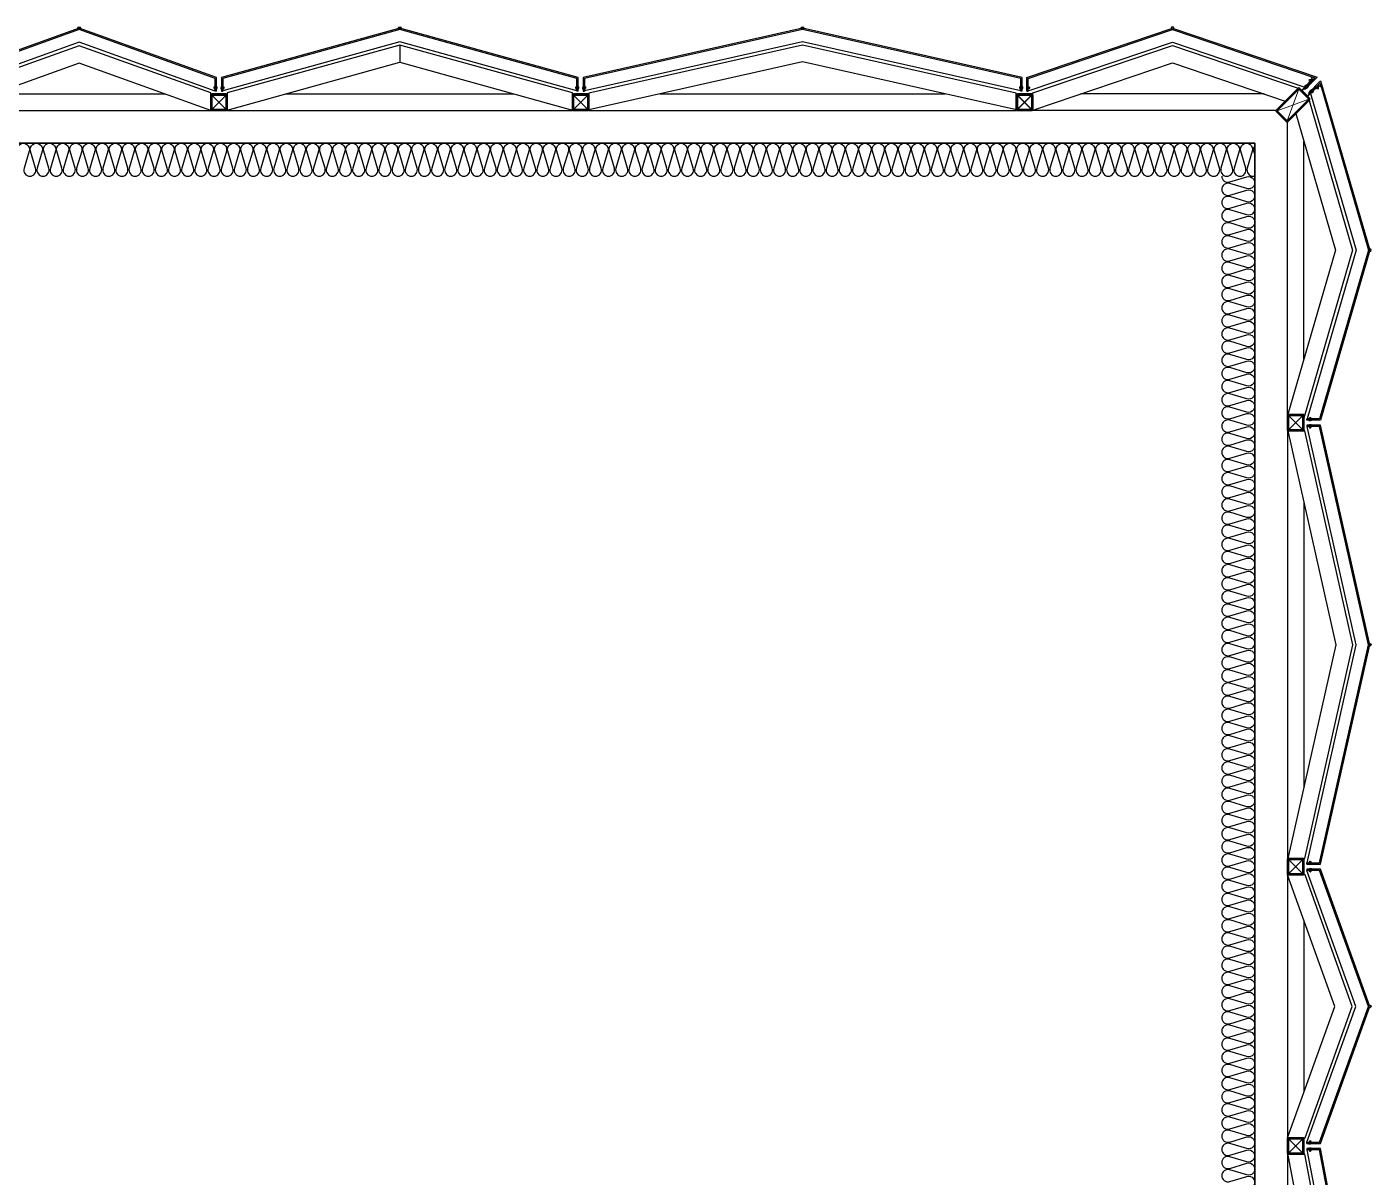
# Model space of a CAD drawing. Header units: millimetres. Extents: x -95754 to 177808, y 34455 to 150605.
# Drawn here: x 173720 to 177808, y 145961 to 149459 of the extents above; entities that cross this region are included whole.
import ezdxf

# ---------------------------------------------------------------- set-up
doc = ezdxf.new("R2010")
doc.units = ezdxf.units.MM
doc.header["$LTSCALE"] = 300
doc.linetypes.add('HID', pattern=[2.8, 1.8, -1])
for name, color, linetype in [('6FIN', 6, 'Continuous'), ('A-ELE', 7, 'Continuous'), ('A-하지철물', 55, 'Continuous'), ('alucobond', 4, 'Continuous'), ('ISL', 251, 'Continuous'), ('mold', 4, 'Continuous'), ('SHEET', 6, 'Continuous')]:
    doc.layers.add(name, color=color, linetype=linetype)
doc.layers.add('PIPE', color=3, linetype='Continuous', lineweight=5)

# ---------------------------------------------------------------- blocks, each defined once
blk = doc.blocks.new('EX-850-1')
at = {"layer": '6FIN', "elevation": 0}
for points in [[(3.2, 204.1), (46.8, 204.1, 0.414214), (50, 207.3), (50, 250.9, 0.414214), (46.8, 254.1), (3.2, 254.1, 0.414214), (0, 250.9), (0, 207.3, 0.414214)], [(896.8, 204.1), (853.2, 204.1, -0.414214), (850, 207.3), (850, 250.9, -0.414214), (853.2, 254.1), (896.8, 254.1, -0.414214), (900, 250.9), (900, 207.3, -0.414214)]]:
    blk.add_lwpolyline(points, format="xyb", close=True, dxfattribs=at)
at = {"layer": 'A-하지철물'}
for p, q in [((850, 254.1), (50, 254.1)), ((710.9, 204.1), (189.1, 204.1))]:
    blk.add_line(p, q, dxfattribs=at)
at = {"layer": 'A-하지철물', "elevation": 0}
for points in [[(49.9, 254.1), (450, 110.3), (850.1, 254.1)], [(50, 204.1), (50, 200.9), (450, 57.2), (850, 200.9), (850, 204.1)]]:
    blk.add_lwpolyline(points, dxfattribs=at)
at = {"layer": 'A-하지철물'}
blk.add_circle((450, 4.1), 4.07, dxfattribs=at)
at = {"layer": 'alucobond', "color": 251, "linetype": 'HID', "ltscale": 10}
for p, q in [((30.2, 185.1), (41.5, 185.1)), ((31.5, 182.4), (31.5, 187.8)), ((31.5, 186.6), (39.5, 186.6)), ((31.5, 183.6), (39.5, 183.6)), ((32, 189.3), (32.5, 189.3)), ((32, 180.9), (32.5, 180.9)), ((32.5, 180.9), (32.5, 189.3)), ((38, 182.7), (38, 187.4)), ((39.5, 182.7), (39.5, 187.4)), ((869.8, 185.1), (858.5, 185.1)), ((860.5, 182.7), (860.5, 187.4)), ((868.5, 186.6), (860.5, 186.6)), ((868.5, 183.6), (860.5, 183.6)), ((862, 182.7), (862, 187.4)), ((867.5, 180.9), (867.5, 189.3)), ((868, 189.3), (867.5, 189.3)), ((868, 180.9), (867.5, 180.9)), ((868.5, 182.4), (868.5, 187.8))]:
    blk.add_line(p, q, dxfattribs=at)
at = {"layer": 'alucobond'}
for p, q in [((32.5, 195.1), (36.5, 195.1)), ((867.5, 195.1), (863.5, 195.1))]:
    blk.add_line(p, q, dxfattribs=at)
at = {"layer": 'alucobond', "color": 251, "linetype": 'HID', "ltscale": 10}
for points in [[(32, 189.3), (31.5, 187.8)], [(32, 180.9), (31.5, 182.4)], [(868, 189.3), (868.5, 187.8)], [(868, 180.9), (868.5, 182.4)]]:
    blk.add_lwpolyline(points, dxfattribs=at)
at = {"layer": 'alucobond', "elevation": 0}
for points in [[(32.5, 195.1), (32.5, 154.1), (450, 4.1), (867.5, 154.1), (867.5, 195.1)], [(36.5, 195.1), (36.5, 156.9), (450, 8.3), (863.5, 156.9), (863.5, 195.1)]]:
    blk.add_lwpolyline(points, dxfattribs=at)
at = {"layer": 'alucobond', "color": 251, "linetype": 'HID', "ltscale": 10, "elevation": 0}
blk.add_lwpolyline([(36.5, 195.1), (450, 46.6), (863.5, 195.1)], dxfattribs=at)
at = {"layer": 'alucobond', "color": 251, "linetype": 'HID', "ltscale": 10}
for points in [[(39.5, 186.6, -0.666667), (39.5, 183.6, -1.5)], [(860.5, 186.6, 0.666667), (860.5, 183.6, 1.5)]]:
    blk.add_lwpolyline(points, format="xyb", dxfattribs=at)
for centre, start, end in [((38.7, 187.4), 0, 180), ((38.7, 182.7), 180, 0), ((861.3, 187.4), 0, 180), ((861.3, 182.7), 180, 0)]:
    blk.add_arc(centre, 0.75, start, end, dxfattribs=at)
at = {"layer": 'mold', "color": 4}
for points in [[(25, 204.1), (25, 202.6)], [(875, 204.1), (875, 202.6)]]:
    blk.add_lwpolyline(points, dxfattribs=at)
at = {"layer": 'SHEET', "color": 8}
for p, q in [((46.8, 250.9), (3.2, 207.3)), ((3.2, 250.9), (46.8, 207.3)), ((853.2, 250.9), (896.8, 207.3)), ((896.8, 250.9), (853.2, 207.3))]:
    blk.add_line(p, q, dxfattribs=at)
at = {"layer": 'SHEET', "color": 8, "elevation": 0}
for points in [[(3.2, 207.3), (46.8, 207.3), (46.8, 250.9), (3.2, 250.9)], [(896.8, 207.3), (853.2, 207.3), (853.2, 250.9), (896.8, 250.9)]]:
    blk.add_lwpolyline(points, close=True, dxfattribs=at)
blk = doc.blocks.new('EX-1100')
at = {"layer": '6FIN', "elevation": 0}
for points in [[(3.2, 204.1), (46.8, 204.1, 0.414214), (50, 207.3), (50, 250.9, 0.414214), (46.8, 254.1), (3.2, 254.1, 0.414214), (0, 250.9), (0, 207.3, 0.414214)], [(1146.8, 204.1), (1103.2, 204.1, -0.414214), (1100, 207.3), (1100, 250.9, -0.414214), (1103.2, 254.1), (1146.8, 254.1, -0.414214), (1150, 250.9), (1150, 207.3, -0.414214)]]:
    blk.add_lwpolyline(points, format="xyb", close=True, dxfattribs=at)
at = {"layer": 'A-하지철물'}
for p, q in [((1100, 254.1), (50, 254.1)), ((923.1, 204.1), (226.9, 204.1)), ((575, 55.9), (575, 107.8))]:
    blk.add_line(p, q, dxfattribs=at)
at = {"layer": 'A-하지철물', "elevation": 0}
blk.add_lwpolyline([(1100, 201.1), (1100, 253), (575, 107.8), (50, 253), (50, 201.1), (575, 55.9)], close=True, dxfattribs=at)
at = {"layer": 'A-하지철물'}
blk.add_circle((575, 4.1), 4.07, dxfattribs=at)
at = {"layer": 'alucobond', "color": 251, "linetype": 'HID', "ltscale": 10}
for p, q in [((30.2, 185.1), (41.5, 185.1)), ((31.5, 182.4), (31.5, 187.8)), ((31.5, 186.6), (39.5, 186.6)), ((31.5, 183.6), (39.5, 183.6)), ((32, 189.3), (32.5, 189.3)), ((32, 180.9), (32.5, 180.9)), ((32.5, 180.9), (32.5, 189.3)), ((38, 182.7), (38, 187.4)), ((39.5, 182.7), (39.5, 187.4)), ((1119.8, 185.1), (1108.5, 185.1)), ((1110.5, 182.7), (1110.5, 187.4)), ((1118.5, 186.6), (1110.5, 186.6)), ((1118.5, 183.6), (1110.5, 183.6)), ((1112, 182.7), (1112, 187.4)), ((1117.5, 180.9), (1117.5, 189.3)), ((1118, 189.3), (1117.5, 189.3)), ((1118, 180.9), (1117.5, 180.9)), ((1118.5, 182.4), (1118.5, 187.8))]:
    blk.add_line(p, q, dxfattribs=at)
at = {"layer": 'alucobond'}
for p, q in [((32.5, 195.1), (36.5, 195.1)), ((1117.5, 195.1), (1113.5, 195.1))]:
    blk.add_line(p, q, dxfattribs=at)
at = {"layer": 'alucobond', "color": 251, "linetype": 'HID', "ltscale": 10, "elevation": 0}
for points in [[(32, 189.3), (31.5, 187.8)], [(32, 180.9), (31.5, 182.4)], [(36.5, 194.5), (575, 45.6), (1113.5, 194.5)], [(1118, 189.3), (1118.5, 187.8)], [(1118, 180.9), (1118.5, 182.4)]]:
    blk.add_lwpolyline(points, dxfattribs=at)
at = {"layer": 'alucobond', "elevation": 0}
for points in [[(32.5, 195.1), (32.5, 154.1), (575, 4.1), (1117.5, 154.1), (1117.5, 195.1)], [(36.5, 195.1), (36.5, 157.1), (575, 8.2), (1113.5, 157.1), (1113.5, 195.1)], [(1113.5, 195.1), (1113.5, 157.2)]]:
    blk.add_lwpolyline(points, dxfattribs=at)
at = {"layer": 'alucobond', "color": 251, "linetype": 'HID', "ltscale": 10, "elevation": 0}
for points in [[(39.5, 186.6, -0.666667), (39.5, 183.6, -1.5)], [(1110.5, 186.6, 0.666667), (1110.5, 183.6, 1.5)]]:
    blk.add_lwpolyline(points, format="xyb", dxfattribs=at)
at = {"layer": 'alucobond', "color": 251, "linetype": 'HID', "ltscale": 10}
for centre, start, end in [((38.7, 187.4), 0, 180), ((38.7, 182.7), 180, 0), ((1111.3, 187.4), 0, 180), ((1111.3, 182.7), 180, 0)]:
    blk.add_arc(centre, 0.75, start, end, dxfattribs=at)
at = {"layer": 'mold', "color": 4, "elevation": 0}
for points in [[(25, 204.1), (25, 202.6)], [(1125, 204.1), (1125, 202.6)]]:
    blk.add_lwpolyline(points, dxfattribs=at)
at = {"layer": 'SHEET', "color": 8}
for p, q in [((46.8, 250.9), (3.2, 207.3)), ((3.2, 250.9), (46.8, 207.3)), ((1103.2, 250.9), (1146.8, 207.3)), ((1146.8, 250.9), (1103.2, 207.3))]:
    blk.add_line(p, q, dxfattribs=at)
at = {"layer": 'SHEET', "color": 8, "elevation": 0}
for points in [[(3.2, 207.3), (46.8, 207.3), (46.8, 250.9), (3.2, 250.9)], [(1146.8, 207.3), (1103.2, 207.3), (1103.2, 250.9), (1146.8, 250.9)]]:
    blk.add_lwpolyline(points, close=True, dxfattribs=at)
blk = doc.blocks.new('EX-1350')
at = {"layer": '6FIN', "elevation": 0}
for points in [[(3.2, 204.1), (46.8, 204.1, 0.414214), (50, 207.3), (50, 250.9, 0.414214), (46.8, 254.1), (3.2, 254.1, 0.414214), (0, 250.9), (0, 207.3, 0.414214)], [(1396.8, 204.1), (1353.2, 204.1, -0.414214), (1350, 207.3), (1350, 250.9, -0.414214), (1353.2, 254.1), (1396.8, 254.1, -0.414214), (1400, 250.9), (1400, 207.3, -0.414214)]]:
    blk.add_lwpolyline(points, format="xyb", close=True, dxfattribs=at)
at = {"layer": 'A-하지철물'}
for p, q in [((1350, 254.1), (50, 254.1)), ((1133.9, 204.1), (266.1, 204.1))]:
    blk.add_line(p, q, dxfattribs=at)
at = {"layer": 'A-하지철물', "elevation": 0}
for points in [[(49.7, 252.7), (700, 106.6), (1350.3, 252.7)], [(50, 254.1), (50, 201.4), (700, 55.3), (1350, 201.4), (1350, 254.1)]]:
    blk.add_lwpolyline(points, dxfattribs=at)
at = {"layer": 'A-하지철물'}
blk.add_circle((700, 4.1), 4.07, dxfattribs=at)
at = {"layer": 'alucobond', "color": 251, "linetype": 'HID', "ltscale": 10}
for p, q in [((30.2, 185.1), (41.5, 185.1)), ((31.5, 182.4), (31.5, 187.8)), ((31.5, 186.6), (39.5, 186.6)), ((31.5, 183.6), (39.5, 183.6)), ((32, 189.3), (32.5, 189.3)), ((32, 180.9), (32.5, 180.9)), ((32.5, 180.9), (32.5, 189.3)), ((38, 182.7), (38, 187.4)), ((39.5, 182.7), (39.5, 187.4)), ((1369.8, 185.1), (1358.5, 185.1)), ((1360.5, 182.7), (1360.5, 187.4)), ((1368.5, 186.6), (1360.5, 186.6)), ((1368.5, 183.6), (1360.5, 183.6)), ((1362, 182.7), (1362, 187.4)), ((1367.5, 180.9), (1367.5, 189.3)), ((1368, 189.3), (1367.5, 189.3)), ((1368, 180.9), (1367.5, 180.9)), ((1368.5, 182.4), (1368.5, 187.8))]:
    blk.add_line(p, q, dxfattribs=at)
at = {"layer": 'alucobond'}
for p, q in [((32.5, 195.1), (36.5, 195.1)), ((1367.5, 195.1), (1363.5, 195.1))]:
    blk.add_line(p, q, dxfattribs=at)
at = {"layer": 'alucobond', "color": 251, "linetype": 'HID', "ltscale": 10, "elevation": 0}
for points in [[(32, 189.3), (31.5, 187.8)], [(32, 180.9), (31.5, 182.4)], [(36.5, 194.2), (700, 45.1), (1363.5, 194.2)], [(1368, 189.3), (1368.5, 187.8)], [(1368, 180.9), (1368.5, 182.4)]]:
    blk.add_lwpolyline(points, dxfattribs=at)
at = {"layer": 'alucobond', "elevation": 0}
for points in [[(32.5, 195.1), (32.5, 154.1), (700, 4.1), (1367.5, 154.1), (1367.5, 195.1)], [(36.5, 195.1), (36.5, 157.3), (700, 8.2), (1363.5, 157.3), (1363.5, 195.1)]]:
    blk.add_lwpolyline(points, dxfattribs=at)
at = {"layer": 'alucobond', "color": 251, "linetype": 'HID', "ltscale": 10, "elevation": 0}
for points in [[(39.5, 186.6, -0.666667), (39.5, 183.6, -1.5)], [(1360.5, 186.6, 0.666667), (1360.5, 183.6, 1.5)]]:
    blk.add_lwpolyline(points, format="xyb", dxfattribs=at)
at = {"layer": 'alucobond', "color": 251, "linetype": 'HID', "ltscale": 10}
for centre, start, end in [((38.7, 187.4), 0, 180), ((38.7, 182.7), 180, 0), ((1361.3, 187.4), 0, 180), ((1361.3, 182.7), 180, 0)]:
    blk.add_arc(centre, 0.75, start, end, dxfattribs=at)
at = {"layer": 'mold', "color": 4, "elevation": 0}
for points in [[(25, 204.1), (25, 202.6)], [(1375, 204.1), (1375, 202.6)]]:
    blk.add_lwpolyline(points, dxfattribs=at)
at = {"layer": 'SHEET', "color": 8}
for p, q in [((46.8, 250.9), (3.2, 207.3)), ((3.2, 250.9), (46.8, 207.3)), ((1353.2, 250.9), (1396.8, 207.3)), ((1396.8, 250.9), (1353.2, 207.3))]:
    blk.add_line(p, q, dxfattribs=at)
at = {"layer": 'SHEET', "color": 8, "elevation": 0}
for points in [[(3.2, 207.3), (46.8, 207.3), (46.8, 250.9), (3.2, 250.9)], [(1396.8, 207.3), (1353.2, 207.3), (1353.2, 250.9), (1396.8, 250.9)]]:
    blk.add_lwpolyline(points, close=True, dxfattribs=at)
blk = doc.blocks.new('EX-1600')
at = {"layer": '6FIN', "elevation": 0}
for points in [[(3.2, 204.1), (46.8, 204.1, 0.414214), (50, 207.3), (50, 250.9, 0.414214), (46.8, 254.1), (3.2, 254.1, 0.414214), (0, 250.9), (0, 207.3, 0.414214)], [(1646.8, 204.1), (1603.2, 204.1, -0.414214), (1600, 207.3), (1600, 250.9, -0.414214), (1603.2, 254.1), (1646.8, 254.1, -0.414214), (1650, 250.9), (1650, 207.3, -0.414214)]]:
    blk.add_lwpolyline(points, format="xyb", close=True, dxfattribs=at)
at = {"layer": 'A-하지철물'}
for p, q in [((1600, 254.1), (50, 254.1)), ((1344, 204.1), (306, 204.1))]:
    blk.add_line(p, q, dxfattribs=at)
at = {"layer": 'A-하지철물', "elevation": 0}
for points in [[(41.9, 254.1), (825, 105.8), (1608.1, 254.1)], [(50, 204.1), (50, 201.6), (825, 55), (1600, 201.6), (1600, 204.1)]]:
    blk.add_lwpolyline(points, dxfattribs=at)
at = {"layer": 'A-하지철물'}
blk.add_circle((825, 4.1), 4.07, dxfattribs=at)
at = {"layer": 'alucobond', "color": 251, "linetype": 'HID', "ltscale": 10}
for p, q in [((30.2, 185.1), (41.5, 185.1)), ((31.5, 182.4), (31.5, 187.8)), ((31.5, 186.6), (39.5, 186.6)), ((31.5, 183.6), (39.5, 183.6)), ((32, 189.3), (32.5, 189.3)), ((32, 180.9), (32.5, 180.9)), ((32.5, 180.9), (32.5, 189.3)), ((38, 182.7), (38, 187.4)), ((39.5, 182.7), (39.5, 187.4)), ((1619.8, 185.1), (1608.5, 185.1)), ((1610.5, 182.7), (1610.5, 187.4)), ((1618.5, 186.6), (1610.5, 186.6)), ((1618.5, 183.6), (1610.5, 183.6)), ((1612, 182.7), (1612, 187.4)), ((1617.5, 180.9), (1617.5, 189.3)), ((1618, 189.3), (1617.5, 189.3)), ((1618, 180.9), (1617.5, 180.9)), ((1618.5, 182.4), (1618.5, 187.8))]:
    blk.add_line(p, q, dxfattribs=at)
at = {"layer": 'alucobond'}
for p, q in [((32.5, 195.1), (36.5, 195.1)), ((1617.5, 195.1), (1613.5, 195.1))]:
    blk.add_line(p, q, dxfattribs=at)
at = {"layer": 'alucobond', "color": 251, "linetype": 'HID', "ltscale": 10}
for points in [[(32, 189.3), (31.5, 187.8)], [(32, 180.9), (31.5, 182.4)]]:
    blk.add_lwpolyline(points, dxfattribs=at)
at = {"layer": 'alucobond', "elevation": 0}
for points in [[(32.5, 195.1), (32.5, 154.1), (825, 4.1), (1617.5, 154.1), (1617.5, 195.1)], [(36.5, 195.1), (36.5, 157.4), (825, 8.1), (1613.5, 157.4), (1613.5, 195.1)]]:
    blk.add_lwpolyline(points, dxfattribs=at)
at = {"layer": 'alucobond', "color": 251, "linetype": 'HID', "ltscale": 10, "elevation": 0}
for points in [[(36.5, 194), (825, 44.8), (1613.5, 194)], [(1618, 189.3), (1618.5, 187.8)], [(1618, 180.9), (1618.5, 182.4)]]:
    blk.add_lwpolyline(points, dxfattribs=at)
at = {"layer": 'alucobond', "color": 251, "linetype": 'HID', "ltscale": 10}
blk.add_lwpolyline([(39.5, 186.6, -0.666667), (39.5, 183.6, -1.5)], format="xyb", dxfattribs=at)
at = {"layer": 'alucobond', "color": 251, "linetype": 'HID', "ltscale": 10, "elevation": 0}
blk.add_lwpolyline([(1610.5, 186.6, 0.666667), (1610.5, 183.6, 1.5)], format="xyb", dxfattribs=at)
at = {"layer": 'alucobond', "color": 251, "linetype": 'HID', "ltscale": 10}
for centre, start, end in [((38.7, 187.4), 0, 180), ((38.7, 182.7), 180, 0), ((1611.3, 187.4), 0, 180), ((1611.3, 182.7), 180, 0)]:
    blk.add_arc(centre, 0.75, start, end, dxfattribs=at)
at = {"layer": 'mold', "color": 4}
blk.add_lwpolyline([(25, 204.1), (25, 202.6)], dxfattribs=at)
at = {"layer": 'mold', "color": 4, "elevation": 0}
blk.add_lwpolyline([(1625, 204.1), (1625, 202.6)], dxfattribs=at)
at = {"layer": 'SHEET', "color": 8}
for p, q in [((46.8, 250.9), (3.2, 207.3)), ((3.2, 250.9), (46.8, 207.3)), ((1603.2, 250.9), (1646.8, 207.3)), ((1646.8, 250.9), (1603.2, 207.3))]:
    blk.add_line(p, q, dxfattribs=at)
at = {"layer": 'SHEET', "color": 8, "elevation": 0}
for points in [[(3.2, 207.3), (46.8, 207.3), (46.8, 250.9), (3.2, 250.9)], [(1646.8, 207.3), (1603.2, 207.3), (1603.2, 250.9), (1646.8, 250.9)]]:
    blk.add_lwpolyline(points, close=True, dxfattribs=at)
blk = doc.blocks.new('A$C604a228c')
at = {"layer": '6FIN', "elevation": 0}
for points in [[(186.8, 1011.4), (217.6, 1042.3, -0.414214), (222.2, 1042.3), (288.4, 976.1, -0.414214), (288.4, 971.5), (257.5, 940.7, -0.414214), (253, 940.7), (186.8, 1006.9, -0.414214)], [(1075.9, 1025), (1032.3, 1025, 0.414214), (1029.1, 1021.8), (1029.1, 978.2, 0.414214), (1032.3, 975), (1075.9, 975, 0.414214), (1079.1, 978.2), (1079.1, 1021.8, 0.414214)], [(204.1, 3.2), (204.1, 46.8, -0.414214), (207.3, 50), (250.9, 50, -0.414214), (254.1, 46.8), (254.1, 3.2, -0.414214), (250.9, 0), (207.3, 0, -0.414214)]]:
    blk.add_lwpolyline(points, format="xyb", close=True, dxfattribs=at)
at = {"layer": 'A-하지철물'}
for p, q in [((325.6, 1025), (882.6, 1025)), ((289.1, 975), (1029.1, 975)), ((254.1, 50), (254.1, 940)), ((204.1, 219.2), (204.1, 880.8))]:
    blk.add_line(p, q, dxfattribs=at)
at = {"layer": 'A-하지철물', "elevation": 0}
for points in [[(1029.1, 1025), (1029.1, 1028.1), (604.1, 1172.2), (221.8, 1042.6)], [(1022.3, 977.6), (604.1, 1119.4), (261.2, 1003.2)], [(188.2, 1005.5), (56.1, 550), (204.2, 39.3)], [(228.5, 965.2), (108.2, 550), (254.1, 46.7)]]:
    blk.add_lwpolyline(points, dxfattribs=at)
at = {"layer": 'A-하지철물'}
for centre in [(604.1, 1225), (4.1, 550)]:
    blk.add_circle(centre, 4.07, dxfattribs=at)
at = {"layer": 'alucobond', "color": 251, "linetype": 'HID', "ltscale": 10}
for p, q in [((180.9, 1068), (180.9, 1067.5)), ((180.9, 1067.5), (189.3, 1067.5)), ((182.4, 1068.5), (187.8, 1068.5)), ((183.6, 1068.5), (183.6, 1060.5)), ((185.1, 1069.8), (185.1, 1058.5)), ((186.6, 1068.5), (186.6, 1060.5)), ((189.3, 1068), (189.3, 1067.5)), ((159.3, 1044), (170.6, 1044)), ((160.6, 1046.7), (160.6, 1041.3)), ((160.6, 1045.5), (168.6, 1045.5)), ((160.6, 1042.5), (168.6, 1042.5)), ((161.1, 1048.2), (161.6, 1048.2)), ((161.1, 1039.8), (161.6, 1039.8)), ((161.6, 1048.2), (161.6, 1039.8)), ((167.1, 1046.4), (167.1, 1041.6)), ((168.6, 1046.4), (168.6, 1041.6)), ((176.9, 1031.7), (180.2, 1028.4)), ((185.1, 1036.6), (177.1, 1028.6)), ((183.1, 1036.7), (177.5, 1031.1)), ((177.9, 1032.8), (181.3, 1029.4)), ((185.3, 1034.6), (179.6, 1029)), ((180.9, 1038.3), (180.5, 1037.9)), ((180.5, 1037.9), (186.5, 1032)), ((182.3, 1037.6), (186.1, 1033.8)), ((182.7, 1062), (187.4, 1062)), ((182.7, 1060.5), (187.4, 1060.5)), ((186.8, 1032.4), (186.5, 1032)), ((190.8, 1048.2), (191.1, 1048.6)), ((191.1, 1048.6), (197.1, 1042.6)), ((191.5, 1046.8), (195.3, 1043)), ((192.3, 1045.9), (198, 1051.6)), ((192.5, 1044), (200.5, 1052)), ((194.4, 1043.8), (200.1, 1049.5)), ((196.3, 1051.1), (199.7, 1047.8)), ((196.7, 1042.3), (197.1, 1042.6)), ((197.4, 1052.2), (200.7, 1048.9)), ((1048.9, 1044), (1037.5, 1044)), ((1039.6, 1046.4), (1039.6, 1041.6)), ((1047.6, 1045.5), (1039.6, 1045.5)), ((1047.6, 1042.5), (1039.6, 1042.5)), ((1041.1, 1046.4), (1041.1, 1041.6)), ((1046.6, 1048.2), (1046.6, 1039.8)), ((1047.1, 1048.2), (1046.6, 1048.2)), ((1047.1, 1039.8), (1046.6, 1039.8)), ((1047.6, 1046.7), (1047.6, 1041.3)), ((185.1, 30.2), (185.1, 41.5)), ((180.9, 32.5), (189.3, 32.5)), ((180.9, 32), (180.9, 32.5)), ((182.4, 31.5), (187.8, 31.5)), ((182.7, 39.5), (187.4, 39.5)), ((182.7, 38), (187.4, 38)), ((183.6, 31.5), (183.6, 39.5)), ((186.6, 31.5), (186.6, 39.5)), ((189.3, 32), (189.3, 32.5))]:
    blk.add_line(p, q, dxfattribs=at)
at = {"layer": 'alucobond'}
for p, q in [((190.3, 1027.5), (187.8, 1025)), ((201.6, 1038.8), (204, 1041.3)), ((1046.6, 1033.9), (1042.6, 1033.9)), ((195.1, 32.5), (195.1, 36.5))]:
    blk.add_line(p, q, dxfattribs=at)
at = {"layer": 'alucobond', "elevation": 0}
for points in [[(1046.6, 1033.9), (1046.6, 1075), (604.1, 1225), (163.9, 1075.8), (201.2, 1038.5)], [(1042.6, 1033.9), (1042.6, 1072.1), (604.1, 1220.8), (171.3, 1074.1), (204, 1041.3)], [(190.6, 1027.9), (153.4, 1065.1), (4.1, 550), (154.1, 32.5), (195.1, 32.5)], [(187.8, 1025), (155.3, 1057.5), (8.2, 550), (157.1, 36.5), (195.1, 36.5)]]:
    blk.add_lwpolyline(points, dxfattribs=at)
at = {"layer": 'alucobond', "color": 251, "linetype": 'HID', "ltscale": 10, "elevation": 0}
for points in [[(1042.6, 1034.1), (604.1, 1182.8), (201.2, 1046.2)], [(180.9, 1068), (182.4, 1068.5)], [(189.3, 1068), (187.8, 1068.5)], [(183.9, 1026.8), (45.7, 550), (194.6, 36.5)], [(161.1, 1048.2), (160.6, 1046.7)], [(161.1, 1039.8), (160.6, 1041.3)], [(180.9, 1038.3), (182.3, 1037.6)], [(186.8, 1032.4), (186.1, 1033.8)], [(190.8, 1048.2), (191.5, 1046.8)], [(196.7, 1042.3), (195.3, 1043)], [(1047.1, 1048.2), (1047.6, 1046.7)], [(1047.1, 1039.8), (1047.6, 1041.3)], [(180.9, 32), (182.4, 31.5)], [(189.3, 32), (187.8, 31.5)]]:
    blk.add_lwpolyline(points, dxfattribs=at)
at = {"layer": 'alucobond', "elevation": 0}
for points in [[(202.2, 1026.8), (201.2, 1027.9), (209.3, 1036), (177, 1068.3), (180.8, 1076.4), (182.2, 1075.8), (178.8, 1068.7), (211.4, 1036)], [(202.2, 1026.8), (201.2, 1027.9), (193, 1019.8), (160.7, 1052.1), (153.4, 1048.6), (154, 1047.2), (160.4, 1050.3), (193, 1017.6)]]:
    blk.add_lwpolyline(points, close=True, dxfattribs=at)
at = {"layer": 'alucobond', "color": 251, "linetype": 'HID', "ltscale": 10, "elevation": 0}
for points in [[(168.6, 1042.5, 0.666667), (168.6, 1045.5, 1.5)], [(179.6, 1029, -0.666667), (177.5, 1031.1, -1.5)], [(186.6, 1060.5, -0.666667), (183.6, 1060.5, -1.5)], [(200.1, 1049.5, 0.666667), (198, 1051.6, 1.5)], [(1039.6, 1042.5, -0.666667), (1039.6, 1045.5, -1.5)], [(186.6, 39.5, 0.666667), (183.6, 39.5, 1.5)]]:
    blk.add_lwpolyline(points, format="xyb", dxfattribs=at)
at = {"layer": 'alucobond', "color": 251, "linetype": 'HID', "ltscale": 10}
for centre, start, end in [((167.8, 1046.4), 0, 180), ((167.8, 1041.6), 180, 0), ((177.4, 1032.2), 45, 225), ((180.7, 1028.9), 225, 45), ((182.7, 1061.3), 90, 270), ((187.4, 1061.3), 270, 90), ((196.8, 1051.7), 45, 225), ((200.2, 1048.3), 225, 45), ((1040.3, 1046.4), 0, 180), ((1040.3, 1041.6), 180, 0), ((182.7, 38.7), 90, 270), ((187.4, 38.7), 270, 90)]:
    blk.add_arc(centre, 0.75, start, end, dxfattribs=at)
at = {"layer": 'mold', "color": 4, "elevation": 0}
for points in [[(1054.1, 1025), (1054.1, 1026.5)], [(204.1, 25), (202.6, 25)]]:
    blk.add_lwpolyline(points, dxfattribs=at)
at = {"layer": 'PIPE', "color": 1}
for p, q in [((217.6, 1042.3), (219.9, 1044.5)), ((222.2, 1042.3), (219.9, 1044.5)), ((255.3, 943), (219.9, 1040)), ((255.3, 943), (219.9, 1040)), ((286.1, 973.8), (189.1, 1009.2)), ((286.1, 973.8), (189.1, 1009.2))]:
    blk.add_line(p, q, dxfattribs=at)
at = {"layer": 'PIPE', "elevation": 0}
blk.add_lwpolyline([(217.6, 1042.3), (186.8, 1011.4, 0.414214), (186.8, 1006.9), (253, 940.7, 0.414214), (257.5, 940.7), (288.4, 971.5, 0.414214), (288.4, 976.1), (222.2, 1042.3, 0.414214)], format="xyb", close=True, dxfattribs=at)
blk.add_lwpolyline([(219.9, 1040), (189.1, 1009.2), (255.3, 943), (286.1, 973.8)], close=True, dxfattribs=at)
at = {"layer": 'SHEET', "color": 8}
for p, q in [((1032.3, 978.2), (1075.9, 1021.8)), ((1075.9, 978.2), (1032.3, 1021.8)), ((250.9, 46.8), (207.3, 3.2)), ((250.9, 3.2), (207.3, 46.8))]:
    blk.add_line(p, q, dxfattribs=at)
at = {"layer": 'SHEET', "color": 8, "elevation": 0}
for points in [[(189.1, 1009.2), (219.9, 1040), (286.1, 973.8), (255.3, 943)], [(1075.9, 1021.8), (1032.3, 1021.8), (1032.3, 978.2), (1075.9, 978.2)], [(207.3, 3.2), (207.3, 46.8), (250.9, 46.8), (250.9, 3.2)]]:
    blk.add_lwpolyline(points, close=True, dxfattribs=at)

msp = doc.modelspace()

# ---------------------------------------------------------------- linework, layer by layer
at = {"layer": 'ISL', "elevation": 0}
for points in [[(169928.6, 149105), (177453.6, 149105), (177453.6, 143385)], [(177453.6, 143385), (177453.6, 149105), (169928.6, 149105)]]:
    msp.add_lwpolyline(points, dxfattribs=at)
for points in [[(173691, 149080.8, -1.372593), (173726.3, 149080.8), (173711, 149029.3, 0.509267), (173728.6, 149005, 0.509267), (173746.3, 149029.3), (173731, 149080.8, -1.372593), (173766.3, 149080.8), (173751, 149029.3, 0.509267), (173768.6, 149005, 0.509267), (173786.3, 149029.3), (173771, 149080.8, -1.372593), (173806.3, 149080.8), (173791, 149029.3, 0.509267), (173808.6, 149005, 0.509267), (173826.3, 149029.3), (173811, 149080.8, -1.372593), (173846.3, 149080.8), (173831, 149029.3, 0.509267), (173848.6, 149005, 0.509267), (173866.3, 149029.3), (173851, 149080.8, -1.372593), (173886.3, 149080.8), (173871, 149029.3, 0.509267), (173888.6, 149005, 0.509267), (173906.3, 149029.3), (173891, 149080.8, -1.372593), (173926.3, 149080.8), (173911, 149029.3, 0.509267), (173928.6, 149005, 0.509267), (173946.3, 149029.3), (173931, 149080.8, -1.372593), (173966.3, 149080.8), (173951, 149029.3, 0.509267), (173968.6, 149005, 0.509267), (173986.3, 149029.3), (173971, 149080.8, -1.372593), (174006.3, 149080.8), (173991, 149029.3, 0.509267), (174008.6, 149005, 0.509267), (174026.3, 149029.3), (174011, 149080.8, -1.372593), (174046.3, 149080.8), (174031, 149029.3, 0.509267), (174048.6, 149005, 0.509267), (174066.3, 149029.3), (174051, 149080.8, -1.372593), (174086.3, 149080.8), (174071, 149029.3, 0.509267), (174088.6, 149005, 0.509267), (174106.3, 149029.3), (174091, 149080.8, -1.372593), (174126.3, 149080.8), (174111, 149029.3, 0.509267), (174128.6, 149005, 0.509267), (174146.3, 149029.3), (174131, 149080.8, -1.372593), (174166.3, 149080.8), (174151, 149029.3, 0.509267), (174168.6, 149005, 0.509267), (174186.3, 149029.3), (174171, 149080.8, -1.372593), (174206.3, 149080.8), (174191, 149029.3, 0.509267), (174208.6, 149005, 0.509267), (174226.3, 149029.3), (174211, 149080.8, -1.372593), (174246.3, 149080.8), (174231, 149029.3, 0.509267), (174248.6, 149005, 0.509267), (174266.3, 149029.3), (174251, 149080.8, -1.372593), (174286.3, 149080.8), (174271, 149029.3, 0.509267), (174288.6, 149005, 0.509267), (174306.3, 149029.3), (174291, 149080.8, -1.372593), (174326.3, 149080.8), (174311, 149029.3, 0.509267), (174328.6, 149005, 0.509267), (174346.3, 149029.3), (174331, 149080.8, -1.372593), (174366.3, 149080.8), (174351, 149029.3, 0.509267), (174368.6, 149005, 0.509267), (174386.3, 149029.3), (174371, 149080.8, -1.372593), (174406.3, 149080.8), (174391, 149029.3, 0.509267), (174408.6, 149005, 0.509267), (174426.3, 149029.3), (174411, 149080.8, -1.372593), (174446.3, 149080.8), (174431, 149029.3, 0.509267), (174448.6, 149005, 0.509267), (174466.3, 149029.3), (174451, 149080.8, -1.372593), (174486.3, 149080.8), (174471, 149029.3, 0.509267), (174488.6, 149005, 0.509267), (174506.3, 149029.3), (174491, 149080.8, -1.372593), (174526.3, 149080.8), (174511, 149029.3, 0.509267), (174528.6, 149005, 0.509267), (174546.3, 149029.3), (174531, 149080.8, -1.372593), (174566.3, 149080.8), (174551, 149029.3, 0.509267), (174568.6, 149005, 0.509267), (174586.3, 149029.3), (174571, 149080.8, -1.372593), (174606.3, 149080.8), (174591, 149029.3, 0.509267), (174608.6, 149005, 0.509267), (174626.3, 149029.3), (174611, 149080.8, -1.372593), (174646.3, 149080.8), (174631, 149029.3, 0.509267), (174648.6, 149005, 0.509267), (174666.3, 149029.3), (174651, 149080.8, -1.372593), (174686.3, 149080.8), (174671, 149029.3, 0.509267), (174688.6, 149005, 0.509267), (174706.3, 149029.3), (174691, 149080.8, -1.372593), (174726.3, 149080.8), (174711, 149029.3, 0.509267), (174728.6, 149005, 0.509267), (174746.3, 149029.3), (174731, 149080.8, -1.372593), (174766.3, 149080.8), (174751, 149029.3, 0.509267), (174768.6, 149005, 0.509267), (174786.3, 149029.3), (174771, 149080.8, -1.372593), (174806.3, 149080.8), (174791, 149029.3, 0.509267), (174808.6, 149005, 0.509267), (174826.3, 149029.3), (174811, 149080.8, -1.372593), (174846.3, 149080.8), (174831, 149029.3, 0.509267), (174848.6, 149005, 0.509267), (174866.3, 149029.3), (174851, 149080.8, -1.372593), (174886.3, 149080.8), (174871, 149029.3, 0.509267), (174888.6, 149005, 0.509267), (174906.3, 149029.3), (174891, 149080.8, -1.372593), (174926.3, 149080.8), (174911, 149029.3, 0.509267), (174928.6, 149005, 0.509267), (174946.3, 149029.3), (174931, 149080.8, -1.372593), (174966.3, 149080.8), (174951, 149029.3, 0.509267), (174968.6, 149005, 0.509267), (174986.3, 149029.3), (174971, 149080.8, -1.372593), (175006.3, 149080.8), (174991, 149029.3, 0.509267), (175008.6, 149005, 0.509267), (175026.3, 149029.3), (175011, 149080.8, -1.372593), (175046.3, 149080.8), (175031, 149029.3, 0.509267), (175048.6, 149005, 0.509267), (175066.3, 149029.3), (175051, 149080.8, -1.372593), (175086.3, 149080.8), (175071, 149029.3, 0.509267), (175088.6, 149005, 0.509267), (175106.3, 149029.3), (175091, 149080.8, -1.372593), (175126.3, 149080.8), (175111, 149029.3, 0.509267), (175128.6, 149005, 0.509267), (175146.3, 149029.3), (175131, 149080.8, -1.372593), (175166.3, 149080.8), (175151, 149029.3, 0.509267), (175168.6, 149005, 0.509267), (175186.3, 149029.3), (175171, 149080.8, -1.372593), (175206.3, 149080.8), (175191, 149029.3, 0.509267), (175208.6, 149005, 0.509267), (175226.3, 149029.3), (175211, 149080.8, -1.372593), (175246.3, 149080.8), (175231, 149029.3, 0.509267), (175248.6, 149005, 0.509267), (175266.3, 149029.3), (175251, 149080.8, -1.372593), (175286.3, 149080.8), (175271, 149029.3, 0.509267), (175288.6, 149005, 0.509267), (175306.3, 149029.3), (175291, 149080.8, -1.372593), (175326.3, 149080.8), (175311, 149029.3, 0.509267), (175328.6, 149005, 0.509267), (175346.3, 149029.3), (175331, 149080.8, -1.372593), (175366.3, 149080.8), (175351, 149029.3, 0.509267), (175368.6, 149005, 0.509267), (175386.3, 149029.3), (175371, 149080.8, -1.372593), (175406.3, 149080.8), (175391, 149029.3, 0.509267), (175408.6, 149005, 0.509267), (175426.3, 149029.3), (175411, 149080.8, -1.372593), (175446.3, 149080.8), (175431, 149029.3, 0.509267), (175448.6, 149005, 0.509267), (175466.3, 149029.3), (175451, 149080.8, -1.372593), (175486.3, 149080.8), (175471, 149029.3, 0.509267), (175488.6, 149005, 0.509267), (175506.3, 149029.3), (175491, 149080.8, -1.372593), (175526.3, 149080.8), (175511, 149029.3, 0.509267), (175528.6, 149005, 0.509267), (175546.3, 149029.3), (175531, 149080.8, -1.372593), (175566.3, 149080.8), (175551, 149029.3, 0.509267), (175568.6, 149005, 0.509267), (175586.3, 149029.3), (175571, 149080.8, -1.372593), (175606.3, 149080.8), (175591, 149029.3, 0.509267), (175608.6, 149005, 0.509267), (175626.3, 149029.3), (175611, 149080.8, -1.372593), (175646.3, 149080.8), (175631, 149029.3, 0.509267), (175648.6, 149005, 0.509267), (175666.3, 149029.3), (175651, 149080.8, -1.372593), (175686.3, 149080.8), (175671, 149029.3, 0.509267), (175688.6, 149005, 0.509267), (175706.3, 149029.3), (175691, 149080.8, -1.372593), (175726.3, 149080.8), (175711, 149029.3, 0.509267), (175728.6, 149005, 0.509267), (175746.3, 149029.3), (175731, 149080.8, -1.372593), (175766.3, 149080.8), (175751, 149029.3, 0.509267), (175768.6, 149005, 0.509267), (175786.3, 149029.3), (175771, 149080.8, -1.372593), (175806.3, 149080.8), (175791, 149029.3, 0.509267), (175808.6, 149005, 0.509267), (175826.3, 149029.3), (175811, 149080.8, -1.372593), (175846.3, 149080.8), (175831, 149029.3, 0.509267), (175848.6, 149005, 0.509267), (175866.3, 149029.3), (175851, 149080.8, -1.372593), (175886.3, 149080.8), (175871, 149029.3, 0.509267), (175888.6, 149005, 0.509267), (175906.3, 149029.3), (175891, 149080.8, -1.372593), (175926.3, 149080.8), (175911, 149029.3, 0.509267), (175928.6, 149005, 0.509267), (175946.3, 149029.3), (175931, 149080.8, -1.372593), (175966.3, 149080.8), (175951, 149029.3, 0.509267), (175968.6, 149005, 0.509267), (175986.3, 149029.3), (175971, 149080.8, -1.372593), (176006.3, 149080.8), (175991, 149029.3, 0.509267), (176008.6, 149005, 0.509267), (176026.3, 149029.3), (176011, 149080.8, -1.372593), (176046.3, 149080.8), (176031, 149029.3, 0.509267), (176048.6, 149005, 0.509267), (176066.3, 149029.3), (176051, 149080.8, -1.372593), (176086.3, 149080.8), (176071, 149029.3, 0.509267), (176088.6, 149005, 0.509267), (176106.3, 149029.3), (176091, 149080.8, -1.372593), (176126.3, 149080.8), (176111, 149029.3, 0.509267), (176128.6, 149005, 0.509267), (176146.3, 149029.3), (176131, 149080.8, -1.372593), (176166.3, 149080.8), (176151, 149029.3, 0.509267), (176168.6, 149005, 0.509267), (176186.3, 149029.3), (176171, 149080.8, -1.372593), (176206.3, 149080.8), (176191, 149029.3, 0.509267), (176208.6, 149005, 0.509267), (176226.3, 149029.3), (176211, 149080.8, -1.372593), (176246.3, 149080.8), (176231, 149029.3, 0.509267), (176248.6, 149005, 0.509267), (176266.3, 149029.3), (176251, 149080.8, -1.372593), (176286.3, 149080.8), (176271, 149029.3, 0.509267), (176288.6, 149005, 0.509267), (176306.3, 149029.3), (176291, 149080.8, -1.372593), (176326.3, 149080.8), (176311, 149029.3, 0.509267), (176328.6, 149005, 0.509267), (176346.3, 149029.3), (176331, 149080.8, -1.372593), (176366.3, 149080.8), (176351, 149029.3, 0.509267), (176368.6, 149005, 0.509267), (176386.3, 149029.3), (176371, 149080.8, -1.372593), (176406.3, 149080.8), (176391, 149029.3, 0.509267), (176408.6, 149005, 0.509267), (176426.3, 149029.3), (176411, 149080.8, -1.372593), (176446.3, 149080.8), (176431, 149029.3, 0.509267), (176448.6, 149005, 0.509267), (176466.3, 149029.3), (176451, 149080.8, -1.372593), (176486.3, 149080.8), (176471, 149029.3, 0.509267), (176488.6, 149005, 0.509267), (176506.3, 149029.3), (176491, 149080.8, -1.372593), (176526.3, 149080.8), (176511, 149029.3, 0.509267), (176528.6, 149005, 0.509267), (176546.3, 149029.3), (176531, 149080.8, -1.372593), (176566.3, 149080.8), (176551, 149029.3, 0.509267), (176568.6, 149005, 0.509267), (176586.3, 149029.3), (176571, 149080.8, -1.372593), (176606.3, 149080.8), (176591, 149029.3, 0.509267), (176608.6, 149005, 0.509267), (176626.3, 149029.3), (176611, 149080.8, -1.372593), (176646.3, 149080.8), (176631, 149029.3, 0.509267), (176648.6, 149005, 0.509267), (176666.3, 149029.3), (176651, 149080.8, -1.372593), (176686.3, 149080.8), (176671, 149029.3, 0.509267), (176688.6, 149005, 0.509267), (176706.3, 149029.3), (176691, 149080.8, -1.372593), (176726.3, 149080.8), (176711, 149029.3, 0.509267), (176728.6, 149005, 0.509267), (176746.3, 149029.3), (176731, 149080.8, -1.372593), (176766.3, 149080.8), (176751, 149029.3, 0.509267), (176768.6, 149005, 0.509267), (176786.3, 149029.3), (176771, 149080.8, -1.372593), (176806.3, 149080.8), (176791, 149029.3, 0.509267), (176808.6, 149005, 0.509267), (176826.3, 149029.3), (176811, 149080.8, -1.372593), (176846.3, 149080.8), (176831, 149029.3, 0.509267), (176848.6, 149005, 0.509267), (176866.3, 149029.3), (176851, 149080.8, -1.372593), (176886.3, 149080.8), (176871, 149029.3, 0.509267), (176888.6, 149005, 0.509267), (176906.3, 149029.3), (176891, 149080.8, -1.372593), (176926.3, 149080.8), (176911, 149029.3, 0.509267), (176928.6, 149005, 0.509267), (176946.3, 149029.3), (176931, 149080.8, -1.372593), (176966.3, 149080.8), (176951, 149029.3, 0.509267), (176968.6, 149005, 0.509267), (176986.3, 149029.3), (176971, 149080.8, -1.372593), (177006.3, 149080.8), (176991, 149029.3, 0.509267), (177008.6, 149005, 0.509267), (177026.3, 149029.3), (177011, 149080.8, -1.372593), (177046.3, 149080.8), (177031, 149029.3, 0.509267), (177048.6, 149005, 0.509267), (177066.3, 149029.3), (177051, 149080.8, -1.372593), (177086.3, 149080.8), (177071, 149029.3, 0.509267), (177088.6, 149005, 0.509267), (177106.3, 149029.3), (177091, 149080.8, -1.372593), (177126.3, 149080.8), (177111, 149029.3, 0.509267), (177128.6, 149005, 0.509267), (177146.3, 149029.3), (177131, 149080.8, -1.372593), (177166.3, 149080.8), (177151, 149029.3, 0.509267), (177168.6, 149005, 0.509267), (177186.3, 149029.3), (177171, 149080.8, -1.372593), (177206.3, 149080.8), (177191, 149029.3, 0.509267), (177208.6, 149005, 0.509267), (177226.3, 149029.3), (177211, 149080.8, -1.372593), (177246.3, 149080.8), (177231, 149029.3, 0.509267), (177248.6, 149005, 0.509267), (177266.3, 149029.3), (177251, 149080.8, -1.372593), (177286.3, 149080.8), (177271, 149029.3, 0.509267), (177288.6, 149005, 0.509267), (177306.3, 149029.3), (177291, 149080.8, -1.372593), (177326.3, 149080.8), (177311, 149029.3, 0.509267), (177328.6, 149005, 0.509267), (177346.3, 149029.3), (177331, 149080.8, -1.372593), (177366.3, 149080.8), (177351, 149029.3, 0.509267), (177368.6, 149005, 0.509267), (177386.3, 149029.3), (177371, 149080.8, -1.372593), (177406.3, 149080.8), (177391, 149029.3, 0.509267), (177408.6, 149005, 0.509267), (177426.3, 149029.3), (177411, 149080.8, -1.372593), (177446.3, 149080.8), (177431, 149029.3, 0.509267), (177448.6, 149005, 0.0674), (177453.6, 149005.7, 0.0674)], [(177453.6, 149072.1), (177451, 149080.8, -0.23796), (177453.6, 149097.3)], [(177353.6, 149005, 0.509267), (177377.8, 148987.3), (177429.3, 149002.7, -1.372593), (177429.3, 148967.3), (177377.8, 148982.7, 0.509267), (177353.6, 148965, 0.509267), (177377.8, 148947.3), (177429.3, 148962.7, -1.372593), (177429.3, 148927.3), (177377.8, 148942.7, 0.509267), (177353.6, 148925, 0.509267), (177377.8, 148907.3), (177429.3, 148922.7, -1.372593), (177429.3, 148887.3), (177377.8, 148902.7, 0.509267), (177353.6, 148885, 0.509267), (177377.8, 148867.3), (177429.3, 148882.7, -1.372593), (177429.3, 148847.3), (177377.8, 148862.7, 0.509267), (177353.6, 148845, 0.509267), (177377.8, 148827.3), (177429.3, 148842.7, -1.372593), (177429.3, 148807.3), (177377.8, 148822.7, 0.509267), (177353.6, 148805, 0.509267), (177377.8, 148787.3), (177429.3, 148802.7, -1.372593), (177429.3, 148767.3), (177377.8, 148782.7, 0.509267), (177353.6, 148765, 0.509267), (177377.8, 148747.3), (177429.3, 148762.7, -1.372593), (177429.3, 148727.3), (177377.8, 148742.7, 0.509267), (177353.6, 148725, 0.509267), (177377.8, 148707.3), (177429.3, 148722.7, -1.372593), (177429.3, 148687.3), (177377.8, 148702.7, 0.509267), (177353.6, 148685, 0.509267), (177377.8, 148667.3), (177429.3, 148682.7, -1.372593), (177429.3, 148647.3), (177377.8, 148662.7, 0.509267), (177353.6, 148645, 0.509267), (177377.8, 148627.3), (177429.3, 148642.7, -1.372593), (177429.3, 148607.3), (177377.8, 148622.7, 0.509267), (177353.6, 148605, 0.509267), (177377.8, 148587.3), (177429.3, 148602.7, -1.372593), (177429.3, 148567.3), (177377.8, 148582.7, 0.509267), (177353.6, 148565, 0.509267), (177377.8, 148547.3), (177429.3, 148562.7, -1.372593), (177429.3, 148527.3), (177377.8, 148542.7, 0.509267), (177353.6, 148525, 0.509267), (177377.8, 148507.3), (177429.3, 148522.7, -1.372593), (177429.3, 148487.3), (177377.8, 148502.7, 0.509267), (177353.6, 148485, 0.509267), (177377.8, 148467.3), (177429.3, 148482.7, -1.372593), (177429.3, 148447.3), (177377.8, 148462.7, 0.509267), (177353.6, 148445, 0.509267), (177377.8, 148427.3), (177429.3, 148442.7, -1.372593), (177429.3, 148407.3), (177377.8, 148422.7, 0.509267), (177353.6, 148405, 0.509267), (177377.8, 148387.3), (177429.3, 148402.7, -1.372593), (177429.3, 148367.3), (177377.8, 148382.7, 0.509267), (177353.6, 148365, 0.509267), (177377.8, 148347.3), (177429.3, 148362.7, -1.372593), (177429.3, 148327.3), (177377.8, 148342.7, 0.509267), (177353.6, 148325, 0.509267), (177377.8, 148307.3), (177429.3, 148322.7, -1.372593), (177429.3, 148287.3), (177377.8, 148302.7, 0.509267), (177353.6, 148285, 0.509267), (177377.8, 148267.3), (177429.3, 148282.7, -1.372593), (177429.3, 148247.3), (177377.8, 148262.7, 0.509267), (177353.6, 148245, 0.509267), (177377.8, 148227.3), (177429.3, 148242.7, -1.372593), (177429.3, 148207.3), (177377.8, 148222.7, 0.509267), (177353.6, 148205, 0.509267), (177377.8, 148187.3), (177429.3, 148202.7, -1.372593), (177429.3, 148167.3), (177377.8, 148182.7, 0.509267), (177353.6, 148165, 0.509267), (177377.8, 148147.3), (177429.3, 148162.7, -1.372593), (177429.3, 148127.3), (177377.8, 148142.7, 0.509267), (177353.6, 148125, 0.509267), (177377.8, 148107.3), (177429.3, 148122.7, -1.372593), (177429.3, 148087.3), (177377.8, 148102.7, 0.509267), (177353.6, 148085, 0.509267), (177377.8, 148067.3), (177429.3, 148082.7, -1.372593), (177429.3, 148047.3), (177377.8, 148062.7, 0.509267), (177353.6, 148045, 0.509267), (177377.8, 148027.3), (177429.3, 148042.7, -1.372593), (177429.3, 148007.3), (177377.8, 148022.7, 0.509267), (177353.6, 148005, 0.509267), (177377.8, 147987.3), (177429.3, 148002.7, -1.372593), (177429.3, 147967.3), (177377.8, 147982.7, 0.509267), (177353.6, 147965, 0.509267), (177377.8, 147947.3), (177429.3, 147962.7, -1.372593), (177429.3, 147927.3), (177377.8, 147942.7, 0.509267), (177353.6, 147925, 0.509267), (177377.8, 147907.3), (177429.3, 147922.7, -1.372593), (177429.3, 147887.3), (177377.8, 147902.7, 0.509267), (177353.6, 147885, 0.509267), (177377.8, 147867.3), (177429.3, 147882.7, -1.372593), (177429.3, 147847.3), (177377.8, 147862.7, 0.509267), (177353.6, 147845, 0.509267), (177377.8, 147827.3), (177429.3, 147842.7, -1.372593), (177429.3, 147807.3), (177377.8, 147822.7, 0.509267), (177353.6, 147805, 0.509267), (177377.8, 147787.3), (177429.3, 147802.7, -1.372593), (177429.3, 147767.3), (177377.8, 147782.7, 0.509267), (177353.6, 147765, 0.509267), (177377.8, 147747.3), (177429.3, 147762.7, -1.372593), (177429.3, 147727.3), (177377.8, 147742.7, 0.509267), (177353.6, 147725, 0.509267), (177377.8, 147707.3), (177429.3, 147722.7, -1.372593), (177429.3, 147687.3), (177377.8, 147702.7, 0.509267), (177353.6, 147685, 0.509267), (177377.8, 147667.3), (177429.3, 147682.7, -1.372593), (177429.3, 147647.3), (177377.8, 147662.7, 0.509267), (177353.6, 147645, 0.509267), (177377.8, 147627.3), (177429.3, 147642.7, -1.372593), (177429.3, 147607.3), (177377.8, 147622.7, 0.509267), (177353.6, 147605, 0.509267), (177377.8, 147587.3), (177429.3, 147602.7, -1.372593), (177429.3, 147567.3), (177377.8, 147582.7, 0.509267), (177353.6, 147565, 0.509267), (177377.8, 147547.3), (177429.3, 147562.7, -1.372593), (177429.3, 147527.3), (177377.8, 147542.7, 0.509267), (177353.6, 147525, 0.509267), (177377.8, 147507.3), (177429.3, 147522.7, -1.372593), (177429.3, 147487.3), (177377.8, 147502.7, 0.509267), (177353.6, 147485, 0.509267), (177377.8, 147467.3), (177429.3, 147482.7, -1.372593), (177429.3, 147447.3), (177377.8, 147462.7, 0.509267), (177353.6, 147445, 0.509267), (177377.8, 147427.3), (177429.3, 147442.7, -1.372593), (177429.3, 147407.3), (177377.8, 147422.7, 0.509267), (177353.6, 147405, 0.509267), (177377.8, 147387.3), (177429.3, 147402.7, -1.372593), (177429.3, 147367.3), (177377.8, 147382.7, 0.509267), (177353.6, 147365, 0.509267), (177377.8, 147347.3), (177429.3, 147362.7, -1.372593), (177429.3, 147327.3), (177377.8, 147342.7, 0.509267), (177353.6, 147325, 0.509267), (177377.8, 147307.3), (177429.3, 147322.7, -1.372593), (177429.3, 147287.3), (177377.8, 147302.7, 0.509267), (177353.6, 147285, 0.509267), (177377.8, 147267.3), (177429.3, 147282.7, -1.372593), (177429.3, 147247.3), (177377.8, 147262.7, 0.509267), (177353.6, 147245, 0.509267), (177377.8, 147227.3), (177429.3, 147242.7, -1.372593), (177429.3, 147207.3), (177377.8, 147222.7, 0.509267), (177353.6, 147205, 0.509267), (177377.8, 147187.3), (177429.3, 147202.7, -1.372593), (177429.3, 147167.3), (177377.8, 147182.7, 0.509267), (177353.6, 147165, 0.509267), (177377.8, 147147.3), (177429.3, 147162.7, -1.372593), (177429.3, 147127.3), (177377.8, 147142.7, 0.509267), (177353.6, 147125, 0.509267), (177377.8, 147107.3), (177429.3, 147122.7, -1.372593), (177429.3, 147087.3), (177377.8, 147102.7, 0.509267), (177353.6, 147085, 0.509267), (177377.8, 147067.3), (177429.3, 147082.7, -1.372593), (177429.3, 147047.3), (177377.8, 147062.7, 0.509267), (177353.6, 147045, 0.509267), (177377.8, 147027.3), (177429.3, 147042.7, -1.372593), (177429.3, 147007.3), (177377.8, 147022.7, 0.509267), (177353.6, 147005, 0.509267), (177377.8, 146987.3), (177429.3, 147002.7, -1.372593), (177429.3, 146967.3), (177377.8, 146982.7, 0.509267), (177353.6, 146965, 0.509267), (177377.8, 146947.3), (177429.3, 146962.7, -1.372593), (177429.3, 146927.3), (177377.8, 146942.7, 0.509267), (177353.6, 146925, 0.509267), (177377.8, 146907.3), (177429.3, 146922.7, -1.372593), (177429.3, 146887.3), (177377.8, 146902.7, 0.509267), (177353.6, 146885, 0.509267), (177377.8, 146867.3), (177429.3, 146882.7, -1.372593), (177429.3, 146847.3), (177377.8, 146862.7, 0.509267), (177353.6, 146845, 0.509267), (177377.8, 146827.3), (177429.3, 146842.7, -1.372593), (177429.3, 146807.3), (177377.8, 146822.7, 0.509267), (177353.6, 146805, 0.509267), (177377.8, 146787.3), (177429.3, 146802.7, -1.372593), (177429.3, 146767.3), (177377.8, 146782.7, 0.509267), (177353.6, 146765, 0.509267), (177377.8, 146747.3), (177429.3, 146762.7, -1.372593), (177429.3, 146727.3), (177377.8, 146742.7, 0.509267), (177353.6, 146725, 0.509267), (177377.8, 146707.3), (177429.3, 146722.7, -1.372593), (177429.3, 146687.3), (177377.8, 146702.7, 0.509267), (177353.6, 146685, 0.509267), (177377.8, 146667.3), (177429.3, 146682.7, -1.372593), (177429.3, 146647.3), (177377.8, 146662.7, 0.509267), (177353.6, 146645, 0.509267), (177377.8, 146627.3), (177429.3, 146642.7, -1.372593), (177429.3, 146607.3), (177377.8, 146622.7, 0.509267), (177353.6, 146605, 0.509267), (177377.8, 146587.3), (177429.3, 146602.7, -1.372593), (177429.3, 146567.3), (177377.8, 146582.7, 0.509267), (177353.6, 146565, 0.509267), (177377.8, 146547.3), (177429.3, 146562.7, -1.372593), (177429.3, 146527.3), (177377.8, 146542.7, 0.509267), (177353.6, 146525, 0.509267), (177377.8, 146507.3), (177429.3, 146522.7, -1.372593), (177429.3, 146487.3), (177377.8, 146502.7, 0.509267), (177353.6, 146485, 0.509267), (177377.8, 146467.3), (177429.3, 146482.7, -1.372593), (177429.3, 146447.3), (177377.8, 146462.7, 0.509267), (177353.6, 146445, 0.509267), (177377.8, 146427.3), (177429.3, 146442.7, -1.372593), (177429.3, 146407.3), (177377.8, 146422.7, 0.509267), (177353.6, 146405, 0.509267), (177377.8, 146387.3), (177429.3, 146402.7, -1.372593), (177429.3, 146367.3), (177377.8, 146382.7, 0.509267), (177353.6, 146365, 0.509267), (177377.8, 146347.3), (177429.3, 146362.7, -1.372593), (177429.3, 146327.3), (177377.8, 146342.7, 0.509267), (177353.6, 146325, 0.509267), (177377.8, 146307.3), (177429.3, 146322.7, -1.372593), (177429.3, 146287.3), (177377.8, 146302.7, 0.509267), (177353.6, 146285, 0.509267), (177377.8, 146267.3), (177429.3, 146282.7, -1.372593), (177429.3, 146247.3), (177377.8, 146262.7, 0.509267), (177353.6, 146245, 0.509267), (177377.8, 146227.3), (177429.3, 146242.7, -1.372593), (177429.3, 146207.3), (177377.8, 146222.7, 0.509267), (177353.6, 146205, 0.509267), (177377.8, 146187.3), (177429.3, 146202.7, -1.372593), (177429.3, 146167.3), (177377.8, 146182.7, 0.509267), (177353.6, 146165, 0.509267), (177377.8, 146147.3), (177429.3, 146162.7, -1.372593), (177429.3, 146127.3), (177377.8, 146142.7, 0.509267), (177353.6, 146125, 0.509267), (177377.8, 146107.3), (177429.3, 146122.7, -1.372593), (177429.3, 146087.3), (177377.8, 146102.7, 0.509267), (177353.6, 146085, 0.509267), (177377.8, 146067.3), (177429.3, 146082.7, -1.372593), (177429.3, 146047.3), (177377.8, 146062.7, 0.509267), (177353.6, 146045, 0.509267), (177377.8, 146027.3), (177429.3, 146042.7, -1.372593), (177429.3, 146007.3), (177377.8, 146022.7, 0.509267), (177353.6, 146005, 0.509267), (177377.8, 145987.3), (177429.3, 146002.7, -1.372593), (177429.3, 145967.3), (177377.8, 145982.7, 0.509267), (177353.6, 145965, 0.509267), (177377.8, 145947.3), (177429.3, 145962.7, -1.372593), (177429.3, 145927.3)]]:
    msp.add_lwpolyline(points, format="xyb", dxfattribs=at)

# ---------------------------------------------------------------- block references
at = {"layer": 'A-ELE', "xscale": -1}
msp.add_blockref('A$C604a228c', (177807.6, 148230), dxfattribs=at)
at = {"layer": 'A-하지철물'}
for name, p, rotation in [('EX-850-1', (174328.6, 149459.1), 180), ('EX-1100', (175428.6, 149459.1), 180), ('EX-1350', (176778.6, 149459.1), 180), ('EX-1350', (177807.6, 146880), 90), ('EX-850-1', (177807.6, 146030), 90), ('EX-1600', (177807.6, 144430), 90)]:
    msp.add_blockref(name, p, dxfattribs=dict(at, rotation=rotation))

doc.saveas('drawing.dxf')
